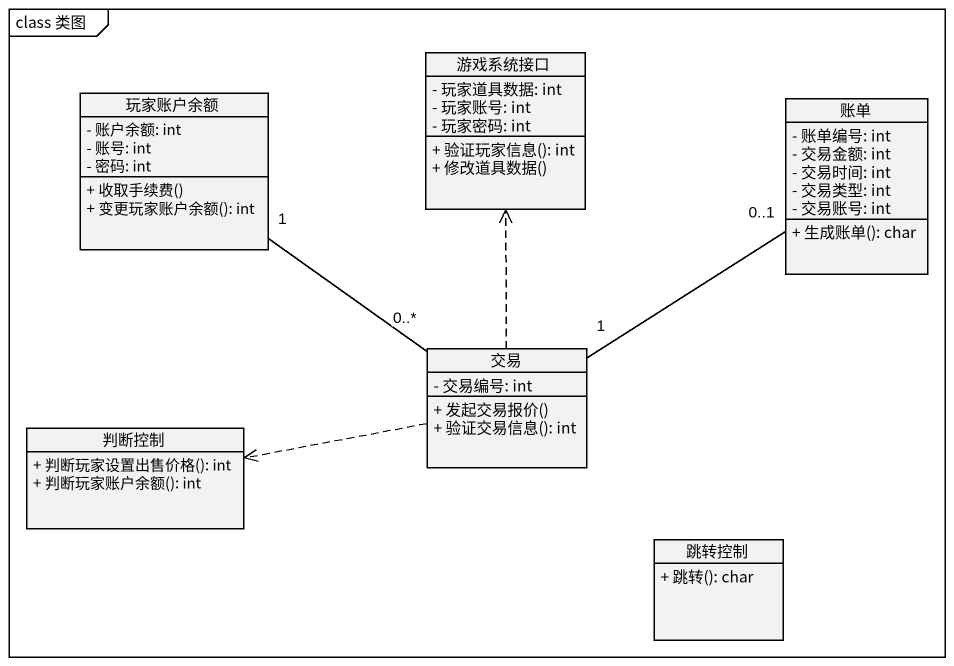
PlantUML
@startuml
mainframe class 类图
hide circle
hide empty members
skinparam classAttributeIconSize 0
class 游戏系统接口 {
  - 玩家道具数据: int
  - 玩家账号: int
  - 玩家密码: int
  + 验证玩家信息(): int
  + 修改道具数据()
}
class 玩家账户余额 {
  - 账户余额: int
  - 账号: int
  - 密码: int
  + 收取手续费()
  + 变更玩家账户余额(): int
}
class 账单 {
  - 账单编号: int
  - 交易金额: int
  - 交易时间: int
  - 交易类型: int
  - 交易账号: int
  + 生成账单(): char
}
class 交易 {
  - 交易编号: int
  + 发起交易报价()
  + 验证交易信息(): int
}
class 判断控制 {
  + 判断玩家设置出售价格(): int
  + 判断玩家账户余额(): int
}
class 跳转控制 {
  + 跳转(): char
}
玩家账户余额 "1" -- "0..*" 交易
交易 .up.> 游戏系统接口
交易 "1" -up- "0..1" 账单
交易 .left.> 判断控制
@enduml
